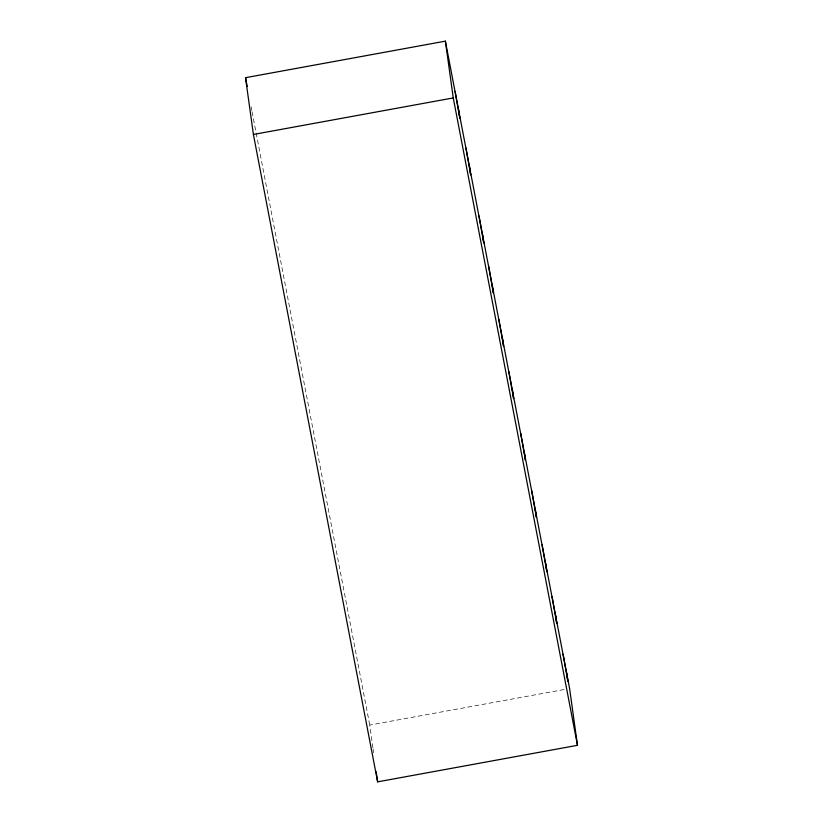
<?xml version="1.0" encoding="UTF-8"?>
<svg xmlns="http://www.w3.org/2000/svg" width="823" height="823" viewBox="0 0 823 823"><rect width="100%" height="100%" fill="white"/><g stroke="black" fill="none" stroke-linecap="round" stroke-linejoin="round"><path stroke-width="0.62" stroke-dasharray="4.12 3.09" d="M372.901 747.788L369.743 725.073L564.537 689.458M251.097 106.712L251.817 110.498M252.064 111.763L369.743 725.073M373.076 749.043L373.601 752.829"/><path stroke-width="1.23" d="M245.521 77.691L445.377 41.15L569.598 688.532L577.479 745.309L377.623 781.85L253.402 134.468L245.521 77.691L247.219 86.528M253.402 134.468L453.257 97.927L445.377 41.15M453.257 97.927L577.479 745.309M566.666 672.823L567.839 681.269L563.107 654.264M555.597 615.11L556.77 623.556L552.038 596.552M545.659 563.333L546.832 571.79L542.1 544.785M535.197 508.779L536.37 517.235L531.627 490.23M524.23 451.632L525.403 460.078L520.661 433.073M512.441 390.205L513.614 398.661L508.881 371.657M502.4 337.883L503.573 346.329L498.841 319.324M492.144 284.439L493.316 292.885L488.584 265.88M482.566 234.524L483.739 242.97L479.007 215.965M469.501 166.421L470.674 174.867L465.941 147.862M458.678 110.015L459.851 118.461L455.119 91.456M376.224 771.758L377.623 781.85"/></g></svg>
